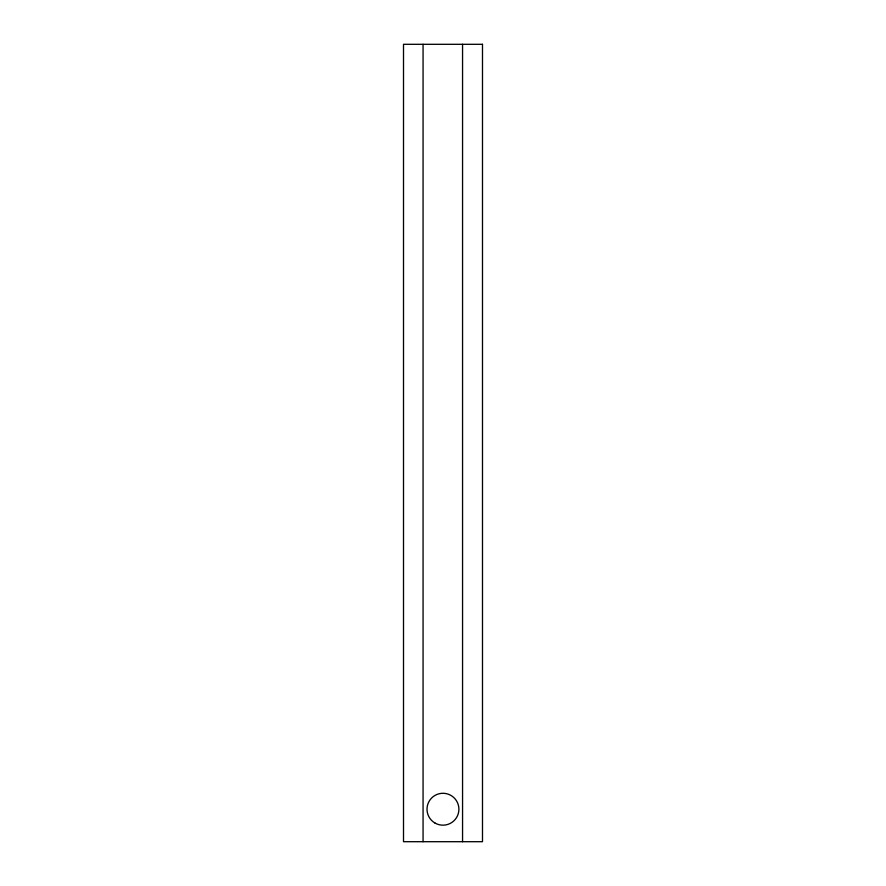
<?xml version="1.0" encoding="UTF-8"?>
<svg xmlns="http://www.w3.org/2000/svg" width="886" height="886" viewBox="0 0 886 886"><rect width="100%" height="100%" fill="white"/><g stroke="black" fill="none" stroke-linecap="round" stroke-linejoin="round"><path stroke-width="1.33" d="M462.558 44.3L462.558 841.7M423.065 44.3L423.065 841.7M482.493 44.3L403.507 44.3L403.507 841.7L482.493 841.7L482.493 44.3M434.982 823.039A15.948 15.948 0 0 0 458.904 809.228A15.948 15.948 0 0 0 434.982 795.418A15.948 15.948 0 0 0 434.982 823.039"/></g></svg>
